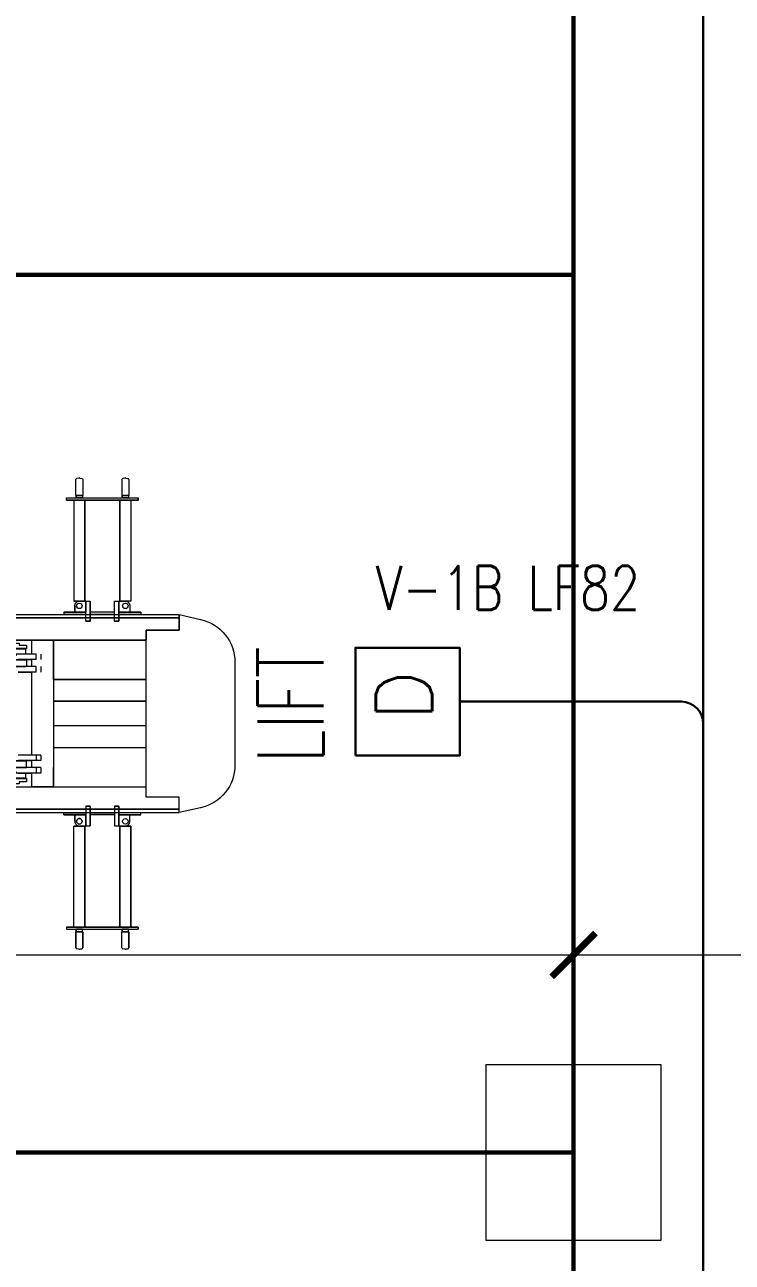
# Model space of a CAD drawing. Header units: metres. Extents: x -13621 to 152406, y -16073 to 22221.
# Drawn here: x 2750 to 3072, y 790 to 1354 of the extents above; entities that cross this region are included whole.
import ezdxf

# ---------------------------------------------------------------- set-up
doc = ezdxf.new("R2010")
doc.units = ezdxf.units.M
doc.header["$LTSCALE"] = 100
doc.header["$MEASUREMENT"] = 0
doc.linetypes.add('HIDDEN', pattern=[0.375, 0.25, -0.125])
doc.layers.get('0').update_dxf_attribs({"color": 9, "lineweight": 9})
for name, color, linetype, lineweight in [('01', 9, 'Continuous', 9), ('06D', 9, 'Continuous', 9), ('25', 9, 'Continuous', 9), ('32-ekipman', 9, 'Continuous', 9), ('Data  Tavan', 170, 'Continuous', 30), ('E-DATA LIFT PRIZI', 7, 'Continuous', 30), ('E-YAZI', 7, 'Continuous', 30)]:
    doc.layers.add(name, color=color, linetype=linetype, lineweight=lineweight)
doc.styles.add('E-YAZI', font='txttw.shx')
doc.styles.add('MuuM_TEXT-STANDART', font='ARIALN.TTF')
doc.dimstyles.new('MuuM_DIM200', dxfattribs={"dimscale": 20, "dimtxt": 2, "dimasz": 1, "dimexe": 1, "dimexo": 1, "dimgap": 1, "dimtad": 1, "dimdec": 1, "dimrnd": 0.5, "dimdsep": 46, "dimtxsty": 'MuuM_TEXT-STANDART', "dimblk": 'ARCHTICK', "dimcen": 0, "dimdle": 0.15, "dimclrd": 256, "dimclre": 256, "dimclrt": 256, "dimadec": 0, "dimazin": 0, "dimtfac": 5, "dimtdec": 1, "dimtix": 1, "dimtmove": 2, "dimatfit": 3, "dimldrblk": 'DOT', "dimfxl": 3, "dimfxlon": 1, "dimtolj": 1, "dimlwd": -1, "dimlwe": -1, "dimarcsym": 0})

# ---------------------------------------------------------------- blocks, each defined once
blk = doc.blocks.new('E-DATA LIFT PRIZI')
at = {"layer": 'E-DATA LIFT PRIZI', "color": 2}
blk.add_line((0, 0), (0, 41.99), dxfattribs=at)
blk.add_lwpolyline([(-24.58, 89.56), (24.58, 89.56), (24.58, 41.99), (-24.58, 41.99)], close=True, dxfattribs=at)
at = {"layer": 'E-DATA LIFT PRIZI', "color": 2, "style": 'E-YAZI', "width": 0.7}
blk.add_text('LIFT', height=30, dxfattribs=at).set_placement((-28.02, 104.21))
at = {"layer": 'E-DATA LIFT PRIZI', "color": 2, "style": 'E-YAZI'}
blk.add_text('D', height=25.6, dxfattribs=at).set_placement((-8.79, 54.59))
blk = doc.blocks.new('p-kolon_80x80')
blk.add_lwpolyline([(-40, -40), (40, -40), (40, 40), (-40, 40)], close=True)
blk = doc.blocks.new('2.bod.sitatik')
at = {"layer": '01'}
blk.add_blockref('p-kolon_80x80', (3000, -7790), dxfattribs=at)
blk = doc.blocks.new('p-işyeri')
at = {"color": 0, "const_width": 2}
blk.add_lwpolyline([(200, 0), (200, 700), (-200, 700), (-200, 0)], close=True, dxfattribs=at)
blk = doc.blocks.new('A$C599603B5')
at = {"linetype": 'Continuous'}
for p, q in [((1.4089, 2.9965), (1.4089, 0.405)), ((0.7792, 0.9555), (0.7792, 1.6065)), ((1.3692, 0.9555), (1.3692, 1.6065)), ((0.7782, 0.9515), (0.7782, 1.0435)), ((1.3702, 0.9515), (1.3702, 1.0435)), ((0.8029, 0.8863), (0.8029, 0.9895)), ((0.8029, 0.9895), (0.8029, 0.9275)), ((0.8279, 0.8863), (0.8279, 0.9895)), ((0.8279, 0.9275), (0.8279, 0.9895)), ((0.8292, 1.0123), (0.8292, 0.9555)), ((0.8592, 1.0123), (0.8592, 0.9555)), ((0.8599, 0.8863), (0.8599, 0.9895)), ((0.8599, 0.9895), (0.8599, 0.9275)), ((0.8849, 0.8863), (0.8849, 0.9895)), ((0.8849, 0.9275), (0.8849, 0.9895)), ((1.2629, 0.9075), (1.2629, 0.9895)), ((1.2629, 0.9895), (1.2629, 0.9275)), ((1.2879, 0.9075), (1.2879, 0.9895)), ((1.2879, 0.9275), (1.2879, 0.9895)), ((1.2892, 1.0108), (1.2892, 0.9555)), ((1.3192, 1.0108), (1.3192, 0.9555)), ((1.3199, 0.9075), (1.3199, 0.9895)), ((1.3199, 0.9895), (1.3199, 0.9275)), ((1.3449, 0.9075), (1.3449, 0.9895)), ((1.3449, 0.9275), (1.3449, 0.9895)), ((0.8029, 0.9275), (0.7399, 0.9275)), ((0.7399, 0.8275), (0.7399, 0.9275)), ((0.8029, 0.9275), (0.7399, 0.9275)), ((0.8279, 0.9075), (0.8029, 0.9075)), ((0.8599, 0.9275), (0.8279, 0.9275)), ((0.8599, 0.9275), (0.8279, 0.9275)), ((0.8849, 0.9075), (0.8599, 0.9075)), ((1.2629, 0.9275), (0.8849, 0.9275)), ((1.2629, 0.9275), (0.8849, 0.9275)), ((1.2629, 0.9075), (1.2879, 0.9075)), ((1.3199, 0.9275), (1.2879, 0.9275)), ((1.3199, 0.9275), (1.2879, 0.9275)), ((1.3199, 0.9075), (1.3449, 0.9075)), ((1.4079, 0.9275), (1.3449, 0.9275)), ((1.4079, 0.9275), (1.3449, 0.9275)), ((1.4079, 0.8275), (1.4079, 0.9275)), ((0.8279, 0.8863), (0.8029, 0.8863)), ((0.8849, 0.8863), (0.8599, 0.8863)), ((1.2879, 0.8863), (1.2629, 0.8863)), ((1.3449, 0.8863), (1.3199, 0.8863)), ((1.4079, 0.8275), (0.7399, 0.8275)), ((0.7399, 0.8275), (0.9179, 0.8268)), ((0.9179, 0.8268), (1.0179, 0.8268)), ((0.9179, 0.405), (0.9179, 0.8268)), ((0.9179, 0.405), (0.9179, 0.8268)), ((1.0179, 0.405), (1.0179, 0.8268)), ((1.0179, 0.405), (1.0179, 0.8268)), ((1.0179, 0.8268), (1.1299, 0.8268)), ((1.1299, 0.8268), (1.2299, 0.8268)), ((1.1299, 0.8268), (1.1299, 0.405)), ((1.1299, 0.405), (1.1299, 0.8268)), ((1.2299, 0.405), (1.2299, 0.8275)), ((1.2299, 0.8275), (1.4079, 0.8275)), ((1.2299, 0.8268), (1.2299, 0.405)), ((0.101, 0.7681), (0.091, 0.7681)), ((0.091, 0.7681), (0.091, 0.4421)), ((0.101, 0.7681), (0.091, 0.7681)), ((0.091, 0.7681), (0.091, 0.4421)), ((0.101, 0.7681), (0.101, 0.4421)), ((0.101, 0.4421), (0.101, 0.7681)), ((0.101, 0.7351), (0.561, 0.7351)), ((0.101, 0.6851), (0.101, 0.7351)), ((0.101, 0.7351), (0.561, 0.7351)), ((0.101, 0.7351), (0.561, 0.7351)), ((0.101, 0.6851), (0.101, 0.7351)), ((0.561, 0.7101), (0.561, 0.7351)), ((0.561, 0.7351), (0.561, 0.6851)), ((0.561, 0.7351), (0.561, 0.6851)), ((0.612, 0.7801), (0.622, 0.7801)), ((0.612, 0.7801), (0.612, 0.6801)), ((0.612, 0.6801), (0.612, 0.7801)), ((0.612, 0.7801), (0.622, 0.7801)), ((0.622, 0.6801), (0.622, 0.7801)), ((0.622, 0.7801), (0.622, 0.6801)), ((1.5357, 0.7801), (1.5257, 0.7801)), ((1.5257, 0.6801), (1.5257, 0.7801)), ((1.5357, 0.7801), (1.5357, 0.6801)), ((2.0467, 0.7351), (1.5867, 0.7351)), ((1.5867, 0.7101), (1.5867, 0.7351)), ((2.0467, 0.7681), (2.0567, 0.7681)), ((2.0467, 0.7681), (2.0467, 0.4421)), ((2.0567, 0.7681), (2.0567, 0.4421)), ((0.0002, 0.7127), (0.0019, 0.7221)), ((0.0002, 0.7127), (0.0019, 0.7221)), ((0.0002, 0.7075), (0.0019, 0.6981)), ((0.0019, 0.6981), (0.0002, 0.7075)), ((0.08, 0.7262), (0.0068, 0.7262)), ((0.0068, 0.7262), (0.08, 0.7262)), ((0.0068, 0.694), (0.08, 0.694)), ((0.08, 0.694), (0.0068, 0.694)), ((0.08, 0.694), (0.08, 0.7262)), ((0.08, 0.7262), (0.08, 0.725)), ((0.08, 0.725), (0.091, 0.725)), ((0.08, 0.725), (0.08, 0.6952)), ((0.091, 0.725), (0.08, 0.725)), ((0.08, 0.725), (0.08, 0.6952)), ((0.08, 0.6952), (0.091, 0.6952)), ((0.08, 0.6952), (0.08, 0.694)), ((0.08, 0.6952), (0.091, 0.6952)), ((0.091, 0.6952), (0.091, 0.725)), ((0.101, 0.6851), (0.561, 0.6851)), ((0.561, 0.6851), (0.101, 0.6851)), ((0.561, 0.6851), (0.101, 0.6851)), ((0.561, 0.6802), (0.561, 0.7082)), ((0.561, 0.7082), (0.561, 0.6801)), ((0.561, 0.6801), (0.561, 0.6802)), ((0.561, 0.6801), (0.562, 0.6801)), ((0.561, 0.6801), (0.612, 0.6801)), ((0.652, 0.6801), (0.562, 0.6801)), ((0.562, 0.6801), (0.562, 0.6601)), ((0.652, 0.6801), (0.562, 0.6801)), ((0.562, 0.6801), (0.562, 0.6601)), ((0.584, 0.7312), (0.612, 0.7312)), ((0.612, 0.7312), (0.584, 0.7312)), ((0.612, 0.6801), (0.612, 0.7312)), ((0.622, 0.6801), (0.612, 0.6801)), ((0.652, 0.6801), (0.652, 0.6601)), ((0.652, 0.6601), (0.652, 0.6801)), ((1.4957, 0.6801), (1.5857, 0.6801)), ((1.4957, 0.6801), (1.4957, 0.6601)), ((1.5637, 0.7312), (1.5357, 0.7312)), ((1.5857, 0.6801), (1.5857, 0.6601)), ((1.5867, 0.6801), (1.5857, 0.6801)), ((1.5867, 0.6802), (1.5867, 0.7082)), ((2.0467, 0.6851), (1.5867, 0.6851)), ((1.5867, 0.6801), (1.5867, 0.6802)), ((2.0677, 0.725), (2.0567, 0.725)), ((2.0677, 0.6952), (2.0567, 0.6952)), ((2.1475, 0.7127), (2.1459, 0.7221)), ((2.1475, 0.7075), (2.1459, 0.6981)), ((0.652, 0.6601), (0.562, 0.6601)), ((0.562, 0.6601), (0.652, 0.6601)), ((0.612, 0.5501), (0.612, 0.6601)), ((0.612, 0.5501), (0.612, 0.6601)), ((0.612, 0.6601), (0.622, 0.6601)), ((0.622, 0.5501), (0.622, 0.6601)), ((0.622, 0.6601), (0.622, 0.5501)), ((0.622, 0.6601), (0.622, 0.5501)), ((1.4957, 0.6601), (1.5857, 0.6601)), ((1.5257, 0.5501), (1.5257, 0.6601)), ((1.5257, 0.6601), (1.5257, 0.5501)), ((1.5357, 0.5501), (1.5357, 0.6601)), ((0.0002, 0.5027), (0.0019, 0.5121)), ((0.0002, 0.5027), (0.0019, 0.5121)), ((0.0068, 0.5162), (0.08, 0.5162)), ((0.0068, 0.5162), (0.08, 0.5162)), ((0.08, 0.484), (0.08, 0.5162)), ((0.08, 0.5162), (0.08, 0.515)), ((0.08, 0.515), (0.091, 0.515)), ((0.08, 0.515), (0.08, 0.4852)), ((0.091, 0.515), (0.08, 0.515)), ((0.08, 0.515), (0.08, 0.4852)), ((0.091, 0.4852), (0.091, 0.515)), ((0.101, 0.5251), (0.561, 0.5251)), ((0.561, 0.5251), (0.101, 0.5251)), ((0.101, 0.5251), (0.101, 0.4751)), ((0.101, 0.5251), (0.561, 0.5251)), ((0.101, 0.4751), (0.101, 0.5251)), ((0.561, 0.5301), (0.561, 0.502)), ((0.561, 0.5301), (0.562, 0.5301)), ((0.612, 0.5301), (0.561, 0.5301)), ((0.561, 0.5301), (0.561, 0.502)), ((0.561, 0.4751), (0.561, 0.5251)), ((0.561, 0.5251), (0.561, 0.4751)), ((0.652, 0.5501), (0.562, 0.5501)), ((0.562, 0.5501), (0.562, 0.5301)), ((0.652, 0.5501), (0.562, 0.5501)), ((0.562, 0.5501), (0.562, 0.5301)), ((0.652, 0.5301), (0.562, 0.5301)), ((0.562, 0.5301), (0.652, 0.5301)), ((0.622, 0.5501), (0.612, 0.5501)), ((0.612, 0.4301), (0.612, 0.5301)), ((0.622, 0.5301), (0.612, 0.5301)), ((0.612, 0.5301), (0.612, 0.4301)), ((0.612, 0.479), (0.612, 0.5301)), ((0.652, 0.5501), (0.622, 0.5501)), ((0.622, 0.4301), (0.622, 0.5301)), ((0.622, 0.4301), (0.622, 0.5301)), ((0.652, 0.5501), (0.652, 0.5301)), ((0.652, 0.5301), (0.652, 0.5501)), ((1.4957, 0.5501), (1.5857, 0.5501)), ((1.4957, 0.5501), (1.4957, 0.5301)), ((1.4957, 0.5501), (1.5257, 0.5501)), ((1.4957, 0.5301), (1.5857, 0.5301)), ((1.5257, 0.4301), (1.5257, 0.5301)), ((1.5357, 0.4301), (1.5357, 0.5301)), ((1.5857, 0.5501), (1.5857, 0.5301)), ((1.5867, 0.5301), (1.5857, 0.5301)), ((1.5867, 0.5301), (1.5867, 0.502)), ((2.0467, 0.5251), (1.5867, 0.5251)), ((2.0677, 0.515), (2.0567, 0.515)), ((2.1409, 0.5162), (2.0677, 0.5162)), ((2.1475, 0.5027), (2.1459, 0.5121)), ((0.0002, 0.4975), (0.0019, 0.4881)), ((0.0019, 0.4881), (0.0002, 0.4975)), ((0.0068, 0.484), (0.08, 0.484)), ((0.08, 0.484), (0.0068, 0.484)), ((0.08, 0.4852), (0.091, 0.4852)), ((0.08, 0.4852), (0.08, 0.484)), ((0.08, 0.4852), (0.091, 0.4852)), ((0.101, 0.4751), (0.561, 0.4751)), ((0.101, 0.4751), (0.561, 0.4751)), ((0.561, 0.4751), (0.101, 0.4751)), ((0.561, 0.4751), (0.561, 0.5001)), ((0.584, 0.479), (0.612, 0.479)), ((0.584, 0.479), (0.612, 0.479)), ((1.5637, 0.479), (1.5357, 0.479)), ((1.5867, 0.4751), (1.5867, 0.5001)), ((2.0467, 0.4751), (1.5867, 0.4751)), ((2.0677, 0.4852), (2.0567, 0.4852)), ((2.1475, 0.4975), (2.1459, 0.4881)), ((0.101, 0.4421), (0.091, 0.4421)), ((0.091, 0.4421), (0.101, 0.4421)), ((0.612, 0.4301), (0.622, 0.4301)), ((0.612, 0.4301), (0.622, 0.4301)), ((1.5357, 0.4301), (1.5257, 0.4301)), ((2.0467, 0.4421), (2.0567, 0.4421))]:
    blk.add_line(p, q, dxfattribs=at)
for points in [[(0.6229, 3.655), (0.6229, 0.255), (0.6379, 0.255), (0.6379, 3.655)], [(0.6379, 3.655), (0.6379, 0.255), (0.6929, 0.255), (0.6929, 0.405), (0.7389, 0.405), (0.7389, 3.655)], [(1.5099, 3.655), (1.5099, 0.255), (1.4549, 0.255), (1.4549, 0.405), (1.4089, 0.405), (1.4089, 3.655)], [(0.7792, 1.1469), (0.8092, 1.1469), (0.8092, 0.9985), (0.8032, 0.9985), (0.8032, 0.9555), (0.7782, 0.9555)], [(1.3692, 0.9555), (1.3452, 0.9555), (1.3452, 0.9985), (1.3392, 0.9985), (1.3392, 1.1469), (1.3692, 1.1469)], [(0.7782, 0.9515), (0.7629, 0.9515), (0.7629, 0.9846), (0.7535, 0.9846), (0.7535, 1.0435), (0.7782, 1.0435)], [(1.3859, 0.9515), (1.3702, 0.9515), (1.3702, 1.0435), (1.3949, 1.0435), (1.3949, 0.9846), (1.3861, 0.9846)], [(0.8592, 1.012), (0.8282, 1.012), (0.8282, 0.9515), (0.8592, 0.9515)], [(1.2892, 1.0123), (1.3202, 1.0123), (1.3202, 0.9515), (1.2892, 0.9515)], [(1.5257, 0.7801), (1.5257, 0.6801), (1.5357, 0.6801), (1.5357, 0.7801)], [(2.0467, 0.6851), (2.0467, 0.7351), (1.5867, 0.7351), (1.5867, 0.6851)], [(2.0467, 0.4421), (2.0467, 0.7681), (2.0567, 0.7681), (2.0567, 0.4421)], [(1.4957, 0.6601), (1.4957, 0.6801), (1.5857, 0.6801), (1.5857, 0.6601)], [(2.0567, 0.6952), (2.0567, 0.725), (2.0677, 0.725), (2.0677, 0.6952)], [(1.5357, 0.5501), (1.5357, 0.6601), (1.5257, 0.6601), (1.5257, 0.5501)], [(1.4957, 0.5301), (1.4957, 0.5501), (1.5857, 0.5501), (1.5857, 0.5301)], [(1.5867, 0.4751), (1.5867, 0.5251), (2.0467, 0.5251), (2.0467, 0.4751)], [(2.0567, 0.4852), (2.0567, 0.515), (2.0677, 0.515), (2.0677, 0.4852)]]:
    blk.add_lwpolyline(points, close=True, dxfattribs=at)
for points in [[(1.5249, 3.655), (1.5249, 0.255), (1.5099, 0.255), (1.5099, 3.655), (1.5249, 3.655)], [(1.5257, 0.4301), (1.5257, 0.5301), (1.5357, 0.5301), (1.5357, 0.4301), (1.5257, 0.4301)], [(2.1409, 0.484), (2.0677, 0.484), (2.0677, 0.5162)]]:
    blk.add_lwpolyline(points, dxfattribs=at)
for points in [[(1.5357, 0.6801), (1.5357, 0.7312), (1.5637, 0.7312, -0.414214), (1.5867, 0.7082), (1.5867, 0.6801)], [(1.5867, 0.502, -0.414214), (1.5637, 0.479), (1.5357, 0.479), (1.5357, 0.5301), (1.5867, 0.5301)]]:
    blk.add_lwpolyline(points, format="xyb", close=True, dxfattribs=at)
for points in [[(2.1459, 0.6981, -0.36397), (2.1409, 0.694), (2.0677, 0.694), (2.0677, 0.7262), (2.1409, 0.7262, -0.36397), (2.1459, 0.7221)], [(0.6929, 0.255), (0.6929, 0.405), (1.4549, 0.405), (1.4549, 0.255), (1.5249, 0.255), (1.5031, 0.1568, -0.351799), (1.3079, 0), (0.8399, 0, -0.351799), (0.6446, 0.1568), (0.6229, 0.255), (0.6929, 0.255)]]:
    blk.add_lwpolyline(points, format="xyb", dxfattribs=at)
for centre in [(0.583, 0.7101), (1.5647, 0.7101), (0.583, 0.5001), (1.5647, 0.5001)]:
    blk.add_circle(centre, 0.0125, dxfattribs=at)
for centre, radius, start, end in [((0.015, 0.7101), 0.015, 170, 190), ((0.015, 0.7101), 0.015, 170, 190), ((0.0068, 0.7212), 0.005, 90, 170), ((0.0068, 0.7212), 0.005, 90, 170), ((0.0068, 0.699), 0.005, 190, 270), ((0.0068, 0.699), 0.005, 190, 270), ((0.584, 0.7082), 0.023, 90, 180), ((0.583, 0.7101), 0.0125, 90, 270), ((0.583, 0.7101), 0.0125, 270, 90), ((2.1327, 0.7101), 0.015, 350, 10), ((0.0068, 0.5112), 0.005, 90, 170), ((0.0068, 0.5112), 0.005, 90, 170), ((2.1409, 0.5112), 0.005, 10, 90), ((0.015, 0.5001), 0.015, 170, 190), ((0.015, 0.5001), 0.015, 170, 190), ((0.0068, 0.489), 0.005, 190, 270), ((0.0068, 0.489), 0.005, 190, 270), ((0.584, 0.502), 0.023, 180, 270), ((2.1409, 0.489), 0.005, 270, 350), ((2.1327, 0.5001), 0.015, 350, 10)]:
    blk.add_arc(centre, radius, start, end, dxfattribs=at)
blk = doc.blocks.new('_ArchTick')
at = {"color": 0, "linetype": 'ByBlock', "const_width": 0.15}
blk.add_lwpolyline([(-0.5, -0.5), (0.5, 0.5)], dxfattribs=at)
blk = doc.blocks.new('*D440')
at = {"layer": '25', "transparency": 16777216}
for p, q in [((2300, -32440.77), (2300, -32360.77)), ((3000, -32440.77), (3000, -32360.77)), ((2297, -32380.77), (3003, -32380.77))]:
    blk.add_line(p, q, dxfattribs=at)
at = {"layer": '25', "transparency": 16777216, "xscale": 20, "yscale": 20, "zscale": 20, "rotation": 180}
blk.add_blockref('_ArchTick', (2300, -32380.77), dxfattribs=at)
at = {"layer": '25', "transparency": 16777216, "xscale": 20, "yscale": 20, "zscale": 20}
blk.add_blockref('_ArchTick', (3000, -32380.77), dxfattribs=at)
at = {"layer": '25', "transparency": 16777216, "insert": (2650, -32335.25), "char_height": 50, "attachment_point": 5, "style": 'MuuM_TEXT-STANDART'}
blk.add_mtext('\\A1;700', dxfattribs=at)
blk = doc.blocks.new('_Dot')
at = {"color": 0, "linetype": 'ByBlock', "lineweight": -2}
blk.add_line((-0.5, 0), (-1, 0), dxfattribs=at)
at = {"color": 0, "linetype": 'ByBlock', "const_width": 0.5}
blk.add_lwpolyline([(-0.25, 0, 1), (0.25, 0, 1)], format="xyb", close=True, dxfattribs=at)
blk = doc.blocks.new('*D441')
at = {"layer": '25', "transparency": 16777216}
for p, q in [((3000, -32440.77), (3000, -32360.77)), ((3690, -32440.77), (3690, -32360.77)), ((2997, -32380.77), (3192.72, -32380.77)), ((3693, -32380.77), (3323.41, -32380.77))]:
    blk.add_line(p, q, dxfattribs=at)
at = {"layer": '25', "transparency": 16777216, "xscale": 20, "yscale": 20, "zscale": 20, "rotation": 180}
blk.add_blockref('_ArchTick', (3000, -32380.77), dxfattribs=at)
at = {"layer": '25', "transparency": 16777216, "xscale": 20, "yscale": 20, "zscale": 20}
blk.add_blockref('_ArchTick', (3690, -32380.77), dxfattribs=at)
at = {"layer": '25', "transparency": 16777216, "insert": (3258.06, -32338.81), "char_height": 50, "attachment_point": 5, "style": 'MuuM_TEXT-STANDART'}
blk.add_mtext('\\A1;690', dxfattribs=at)
blk = doc.blocks.new('2.bod.Mimari')
at = {"layer": '06D', "color": 89, "linetype": 'HIDDEN', "true_color": 0x2e4d23, "rotation": 90}
for p in [(3000, -7190), (3000, -7590), (3000, -7990)]:
    blk.add_blockref('p-işyeri', p, dxfattribs=at)
at = {"layer": '32-ekipman', "ltscale": 2, "xscale": 100, "yscale": 100, "zscale": 100, "rotation": 89.99999999999999}
blk.add_blockref('A$C599603B5', (2845.5, -7697.39), dxfattribs=at)
at = {"layer": '25'}
dim = blk.add_linear_dim(base=(3000, -7699.98), p1=(2300, -7959.4), p2=(3000, -7889.37), dimstyle='MuuM_DIM200', override={"dimtxt": 2.5}, dxfattribs=at)
dim.commit()
dim.dimension.update_dxf_attribs({"geometry": '*D440', "text_midpoint": (2650, -7654.45), "insert": (0, 24680.79)})
dim = blk.add_linear_dim(base=(3690, -7699.98), p1=(3000, -7959.4), p2=(3690, -7889.37), dimstyle='MuuM_DIM200', override={"dimtxt": 2.5}, dxfattribs=at)
dim.commit()
dim.dimension.update_dxf_attribs({"geometry": '*D441', "text_midpoint": (3258.06, -7658.02), "dimtype": 128, "insert": (0, 24680.79)})

msp = doc.modelspace()

# ---------------------------------------------------------------- linework, layer by layer
at = {"layer": 'Data  Tavan'}
for p, q in [((3059.18, 2043.76), (3059.18, -124.77)), ((2990.03, 1045.45), (3049.18, 1045.45))]:
    msp.add_line(p, q, dxfattribs=at)
msp.add_arc((3049.18, 1035.45), 10, 0, 90, dxfattribs=at)

# ---------------------------------------------------------------- block references
for name in ['2.bod.sitatik', '2.bod.Mimari']:
    msp.add_blockref(name, (0, 8630))
at = {"layer": 'E-DATA LIFT PRIZI', "color": 1, "rotation": 89.99999999999999}
msp.add_blockref('E-DATA LIFT PRIZI', (2990.03, 1045.45), dxfattribs=at)

# ---------------------------------------------------------------- texts
at = {"layer": 'E-YAZI', "color": 6, "style": 'E-YAZI', "width": 0.8}
msp.add_text('V-1B LF82', height=20, dxfattribs=at).set_placement((2909.65, 1087.28))

doc.saveas('drawing.dxf')
